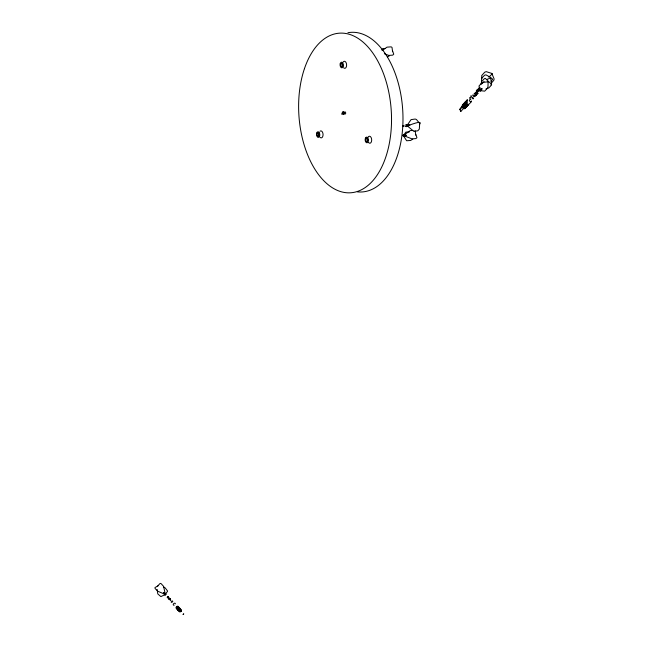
<?xml version="1.0" encoding="UTF-8"?>
<svg xmlns="http://www.w3.org/2000/svg" width="649" height="649" viewBox="0 0 649 649"><rect width="100%" height="100%" fill="white"/><g stroke="black" fill="none" stroke-linecap="round" stroke-linejoin="round"><path stroke-width="0.97" d="M481.363 83.851L481.663 78.245L484.6 75.227L485.906 74.83L490.384 77.312L491.585 82.829A2.596 2.077 85.4 0 1 490.863 84.857M157.163 589.438L157.772 593.884L160.879 596.609L165.357 594.46L167.629 591.101L165.154 587.872L163.783 587.069M474.865 95.265L475.603 95.914L476.025 95.427M475.165 94.868C476.147 97.245 473.851 94.089 475.928 95.33M476.691 93.237C478.11 94.827 476.723 92.507 477.185 92.71M476.788 93.14L477.445 93.854M477.177 92.791L477.924 93.196L477.437 93.927M481.047 84.305L481.753 81.49L484.373 78.699L485.371 78.391L488.113 81.109L487.991 86.625A2.596 1.476 -79 0 1 487.115 88.58L484.698 91.16L479.887 90.576L479.019 85.96L481.436 83.364A2.596 1.436 -16.3 0 1 483.318 82.342L488.778 81.725L491.642 84.159L491.398 85.157L488.794 87.964L486.044 88.905M165.86 594.589C166.112 592.594 163.572 595.701 165.625 594.857M169.267 598.662C168.351 600.074 170.874 598.394 169.292 598.492M402.964 135.3C403.581 133.67 404.246 136.988 403.078 135.99M475.814 92.409C477.031 94.462 475.628 91.055 476.796 92.612C475.482 93.383 476.788 90.949 476.772 92.921M478.581 91.055L477.948 90.211L478.938 90.641M478.264 89.886L479.059 90.568M157.309 586.445L159.987 583.54A2.596 1.501 85.9 0 1 161.293 583.849L163.572 586.323L165.357 594.46L157.61 591.166L155.322 588.692A2.596 1.241 18.6 0 1 155.079 587.515L158.007 585.869M342.039 112.983L342.177 113.283M342.899 111.985L341.772 114.289M392.58 51.693L392.037 47.58A2.596 1.712 -42.6 0 0 390.657 46.89L387.015 47.15L382.448 50.419M415.782 135.162L415.238 131.041A2.596 1.712 -42.6 0 0 415.019 130.725M492.096 74.554L492.372 73.808L488.802 77.126M460.279 109.008C461.325 110.419 460.36 105.592 463.354 105.511M167.247 597.307C169.957 597.575 166.12 597.161 167.937 596.577M170.736 600.009L170.168 599.635L170.33 600.341M463.053 108.018L463.467 108.537L463.386 108.034M477.283 93.359L477.38 92.693M481.882 88.937C480.301 88.418 483.351 88.313 480.925 90.057M459.541 109.389L460.052 109.892L459.565 109.389L462.534 106.322L462.997 106.842L462.534 106.322M403.337 126.579L403.175 125.622L402.688 126.539M404.944 126.409C408.302 128.015 407.742 122.904 404.846 125.354M479.254 87.607L479.862 88.475M479.424 87.388L479.968 88.086M419.708 123.578L419.286 129.119L417.802 130.798L413.794 131.349L406.947 125.59L411.077 119.619L414.784 119.1A2.596 2.134 63.3 0 1 416.699 119.805L419.108 122.823M381.693 50.005L382.707 48.651L385.433 48.456M479.871 90.057C477.883 90.755 481.688 92.199 481.68 89.027L481.517 88.467M406.039 135.649L406.079 135.106L403.556 134.935M460.863 111.377L460.376 110.849L460.863 111.377L463.573 108.488M491.228 83.177L493.459 80.703A2.596 2.409 52.8 0 0 494.011 78.634L491.82 73.426L486.206 71.641L484.73 72.201L481.72 75.552L481.826 78.61M468.44 104.838L471.296 101.788M482.037 83.672L484.065 81.579M491.009 81.376L492.672 79.243L491.106 77.783L486.555 79.559M477.348 89.886L478.07 90.146M478.313 89.838L478.418 90.568M476.342 92.523L475.693 92.677L476.561 93.14M479.311 90.462L481.882 88.799M389.595 55.652L387.372 57.015M412.796 139.121L410.574 140.476L406.639 140.76L403.808 136.314M402.737 125.663C404.043 127.707 403.005 124.478 403.191 126.555M406.866 124.9L406.55 125.598M407.101 126.271L409.738 125.143L406.769 124.924M475.117 94.892L475.944 95.435M169.738 599.514L170.095 598.897M409.381 125.33L409.478 124.9L409.592 125.582L409.738 125.143L407.296 125.419M419.627 123.894L420.09 123.659C422.02 119.619 407.442 126.433 406.939 125.573M167.986 596.885L167.604 597.632L168.205 596.804M169.77 598.832L169.243 599.481L169.705 599.66M169.616 599.562L170.168 599.214L169.795 598.711M479.043 89.343L478.086 88.889L478.873 89.57M476.91 90.187L477.339 90.341M478.621 90.965L477.21 89.927L477.778 89.854M475.936 92.345L476.52 93.132M477.623 91.209L477.072 91.16L477.834 91.825M476.877 92.815L476.39 92.653M475.92 95.557L475.173 95.062L475.628 95.671M169.616 598.516L168.927 598.995L169.397 599.635M169.884 598.808L169.219 599.384L169.787 598.524M403.719 135.909L406.112 135.536L405.755 135.146M412.951 130.417L410.217 130.611L403.37 135.511L405.909 132.112L409.551 131.852M402.997 135.13L404.838 135.138M480.049 91.136L480.39 90.535M476.893 93.091L477.729 93.545M476.966 93.026L477.632 93.651M168.294 596.902L167.418 597.445L168.042 596.666M479.911 88.369L479.319 87.769M477.729 90.803L476.991 90.17M477.615 90.925L476.91 90.373L477.339 90.138M476.772 91.769L476.115 91.079L476.577 91.193M402.834 126.669L402.81 125.736M384.354 53.762L388.775 55.408L392.71 55.133L393.756 54.183L392.621 51.003M404.213 135.844L411.977 138.878L415.912 138.594L416.958 137.645L415.822 134.465M478.654 88.678L478.556 89.083M477.396 92.831L477.851 93.407M474.46 93.115C473.097 94.292 476.869 93.391 475.092 93.716M478.694 89.919L478.589 90.033M477.307 91.347L476.958 91.679L477.688 91.842M479.968 87.907L479.506 87.307M165.56 593.892L163.848 592.432L163.483 592.943M165.933 594.435L163.467 592.748L164.789 594.516M163.653 593.016L165.162 595.06M167.272 597.34L167.507 596.545L168.14 596.861M474.119 96.182C475.238 97.772 474.898 94.997 474.119 96.182A0.876 0.43 44.2 0 1 473.267 96.036A0.876 0.43 44.2 0 1 472.748 95.111A0.876 0.43 44.2 0 1 473.486 95.095M464.092 104.091A1.339 0.487 42 0 1 464.278 103.345M463.435 104.822A1.339 0.487 42 0 1 463.857 104.165A1.339 0.657 44.2 0 1 464.327 103.475M466.915 101.422A1.339 0.487 42 0 1 466.907 100.425M466.371 102.031A1.339 0.487 42 0 1 466.363 101.033M467.239 100.206A1.339 0.487 42 0 1 467.564 99.695M467.02 101.301A1.339 0.487 42 0 1 467.012 100.303M471.344 97.025A1.233 0.454 42 0 1 470.752 96.003A1.233 0.454 42 0 1 471.58 96.084M464.4 104.221A1.339 0.487 42 0 1 464.392 103.223M464.944 103.613A1.339 0.487 42 0 1 464.935 102.615M465.714 102.761A1.339 0.487 42 0 1 465.706 101.763M465.601 102.883A1.339 0.487 42 0 1 465.593 101.885M466.104 106.631A1.339 0.819 43.1 0 1 465.244 107.474A1.339 0.819 43.1 0 1 463.913 106.03A1.339 0.657 44.2 0 1 462.988 104.684A1.339 0.657 44.2 0 1 463.84 104.335M463.329 106.704A1.339 0.657 44.2 0 1 462.364 105.463A1.339 0.657 44.2 0 1 462.94 104.903M464.359 106.087A1.339 0.657 44.2 0 1 463.143 104.813A1.339 0.657 44.2 0 1 463.686 104.132M464.611 105.389A1.339 0.657 44.2 0 1 463.629 104.027A1.339 0.657 44.2 0 1 464.481 103.67M465.868 102.25A1.339 0.657 44.2 0 0 465.033 102.712A1.339 0.657 44.2 0 0 466.274 104.116A1.339 0.819 43.1 0 0 465.138 104.627A1.339 0.819 43.1 0 0 466.282 106.087A1.339 0.819 43.1 0 0 467.385 105.584M466.169 104.221A1.339 0.657 44.2 0 1 464.927 102.826A1.339 0.657 44.2 0 1 465.763 102.355M467.45 102.907A1.339 0.657 44.2 0 1 466.201 101.504A1.339 0.657 44.2 0 1 467.045 101.041M466.915 103.459A1.339 0.657 44.2 0 1 465.674 102.055A1.339 0.657 44.2 0 1 466.509 101.585M466.404 101.698A1.339 0.657 44.2 0 0 465.568 102.169A1.339 0.657 44.2 0 0 466.809 103.564A1.339 0.819 43.1 0 0 465.722 104.1A1.339 0.819 43.1 0 0 467.053 105.544A1.339 0.819 43.1 0 0 467.913 104.7M470.849 99.321A1.233 0.608 44.2 0 1 469.681 97.926A1.233 0.608 44.2 0 1 470.728 97.739M465 105.43A1.339 0.657 44.2 0 1 463.784 104.156M465.633 104.773A1.339 0.657 44.2 0 1 464.392 103.369A1.339 0.657 44.2 0 1 465.228 102.907M465.122 103.013A1.339 0.657 44.2 0 0 464.286 103.483A1.339 0.657 44.2 0 0 465.528 104.887A1.339 0.819 43.1 0 0 464.481 105.422A1.339 0.819 43.1 0 0 465.812 106.866A1.339 0.819 43.1 0 0 466.68 106.022M473.47 98.048A0.876 0.535 43.1 0 1 473.097 98.81A0.876 0.535 43.1 0 1 472.107 97.894A0.876 0.535 43.1 0 1 472.821 97.447M466.242 106.801A1.339 0.819 43.1 0 1 465.146 107.304A1.339 0.819 43.1 0 1 464.003 105.844A1.339 0.819 43.1 0 1 465.098 105.341M465.576 107.515A1.339 0.819 43.1 0 1 464.473 108.018A1.339 0.819 43.1 0 1 463.329 106.558A1.339 0.819 43.1 0 1 464.433 106.055M465.009 108.123A1.339 0.819 43.1 0 1 464.003 108.659A1.339 0.819 43.1 0 1 462.778 107.345A1.339 0.819 43.1 0 1 463.573 106.574M463.913 106.03A1.339 0.819 43.1 0 1 465.009 105.446M465.674 107.41A1.339 0.819 43.1 0 1 464.668 107.953A1.339 0.819 43.1 0 1 463.451 106.631A1.339 0.819 43.1 0 1 464.238 105.86M467.815 104.805A1.339 0.819 43.1 0 1 467.053 105.665A1.339 0.819 43.1 0 1 465.658 104.384A1.339 0.819 43.1 0 1 466.428 103.524M467.248 105.414A1.339 0.819 43.1 0 1 466.477 106.274A1.339 0.819 43.1 0 1 465.09 105A1.339 0.819 43.1 0 1 465.86 104.14M468.391 104.197A1.339 0.819 43.1 0 1 467.621 105.057A1.339 0.819 43.1 0 1 466.233 103.775A1.339 0.819 43.1 0 1 467.004 102.915M471.352 100.928A1.233 0.754 43.1 0 1 470.647 101.723A1.233 0.754 43.1 0 1 469.365 100.546A1.233 0.754 43.1 0 1 470.071 99.751M368.827 136.412A3.513 2.028 85.9 0 1 371.674 140.411A3.513 2.028 85.9 0 1 368.437 142.382M367.999 137.426A3.513 2.028 85.9 0 1 368.372 136.817M342.907 66.563A1.752 1.014 85.9 0 1 342.137 65.038A1.752 1.014 85.9 0 1 342.607 63.351M319.965 131.236A3.513 2.028 85.9 0 1 323.064 134.611A3.513 2.028 85.9 0 1 320.03 137.304M319.097 135.941A1.752 1.014 85.9 0 1 319.065 132.923M347.921 32.718A80.005 46.225 85.9 0 1 402.745 110.549A80.005 46.225 85.9 0 1 357.372 191.853M344.481 112.634A1.055 0.608 85.9 0 1 345.276 112.009A1.055 0.608 85.9 0 1 345.641 113.478A1.055 0.608 85.9 0 1 344.781 113.851M367.61 141.149A1.752 1.014 85.9 0 1 367.577 138.391M342.769 112.042A1.412 0.819 85.9 0 1 343.929 112.163A1.412 0.819 85.9 0 1 343.954 114.159A1.412 0.819 85.9 0 1 342.794 114.029M343.654 112.22A1.055 0.608 85.9 0 1 343.897 113.68A1.055 0.608 85.9 0 1 343.061 113.973M343.086 62.19A3.513 2.028 85.9 0 1 345.844 62.239A3.513 2.028 85.9 0 1 346.274 66.969A3.513 2.028 85.9 0 1 343.597 67.739M171.725 602.41A0.876 0.584 -42.6 0 1 171.312 601.599A0.876 0.584 -42.6 0 1 172.447 600.974A0.876 0.584 -42.6 0 1 172.464 601.996M178.832 610.668A1.339 0.884 -42.6 0 1 178.159 609.541A1.339 0.884 -42.6 0 1 179.765 608.454A1.339 0.884 -42.6 0 1 180.162 609.768M179.367 611.253A1.339 0.884 -42.6 0 1 178.694 610.125A1.339 0.884 -42.6 0 1 180.3 609.038A1.339 0.884 -42.6 0 1 180.698 610.352M180.584 611.747A1.339 0.884 -42.6 0 1 179.254 611.001A1.339 0.884 -42.6 0 1 181.095 609.752A1.339 0.884 -42.6 0 1 180.868 611.553M178.921 610.766A1.339 0.884 -42.6 0 1 178.248 609.638A1.339 0.884 -42.6 0 1 179.854 608.551A1.339 0.884 -42.6 0 1 180.252 609.865M178.816 607.286A1.339 0.884 -42.6 0 1 178.775 607.829M177.607 608.957A1.339 0.884 -42.6 0 1 176.739 607.691A1.339 0.884 -42.6 0 1 178.726 607.066M177.583 609.581A1.339 0.884 -42.6 0 1 177.591 607.878A1.339 0.884 -42.6 0 1 179.351 607.87M176.779 608.429A1.339 0.884 -42.6 0 1 176.066 607.399A1.339 0.884 -42.6 0 1 177.526 606.215A1.339 0.884 -42.6 0 1 178.24 607.245M177.518 608.859A1.339 0.884 -42.6 0 1 176.447 608.259A1.339 0.884 -42.6 0 1 177.477 606.831A1.339 0.884 -42.6 0 1 178.726 607.188M174.216 605.176A1.233 0.811 -42.6 0 1 173.234 604.544A1.233 0.811 -42.6 0 1 174.37 603.237A1.233 0.811 -42.6 0 1 175.352 603.87M178.118 610.165A1.339 0.884 -42.6 0 1 177.753 608.957A1.339 0.884 -42.6 0 1 179.229 607.959A1.339 0.884 -42.6 0 1 179.846 608.997M178.029 610.068A1.339 0.884 -42.6 0 1 177.721 608.762A1.339 0.884 -42.6 0 1 179.319 607.886A1.339 0.884 -42.6 0 1 179.627 609.184M475.831 94.154C476.626 96.198 477.299 93.432 475.831 94.154M183.716 613.962L183.123 614.36L183.716 613.962M168.148 598.013C168.732 599.384 169.438 596.463 168.148 598.013M168.326 598.208C168.91 599.579 169.616 596.658 168.326 598.208M180.617 611.431L181.209 611.309L180.657 611.35M304.43 68.697A80.005 46.225 85.9 0 0 345.917 192.68A80.005 46.225 85.9 0 0 384.889 77.547A80.005 46.225 85.9 0 0 304.43 68.697M365.963 138.789A1.752 1.014 85.9 0 0 366.669 141.652A1.752 1.014 85.9 0 0 367.715 139.373A1.752 1.014 85.9 0 0 365.963 138.789M340.814 64.056A1.752 1.014 85.9 0 0 341.739 66.75A1.752 1.014 85.9 0 0 342.575 64.219A1.752 1.014 85.9 0 0 340.814 64.056M317.264 133.621A1.752 1.014 85.9 0 0 318.172 136.331A1.752 1.014 85.9 0 0 319.024 133.816A1.752 1.014 85.9 0 0 317.264 133.621M340.271 63.472A2.815 1.623 85.9 0 0 341.755 67.812A2.815 1.623 85.9 0 0 343.102 63.74A2.815 1.623 85.9 0 0 340.271 63.472M316.728 133.037A2.815 1.623 85.9 0 0 318.188 137.393A2.815 1.623 85.9 0 0 319.559 133.345A2.815 1.623 85.9 0 0 316.728 133.037M365.468 138.091A2.815 1.623 85.9 0 0 366.604 142.699A2.815 1.623 85.9 0 0 368.283 139.032A2.815 1.623 85.9 0 0 365.468 138.091"/></g></svg>
